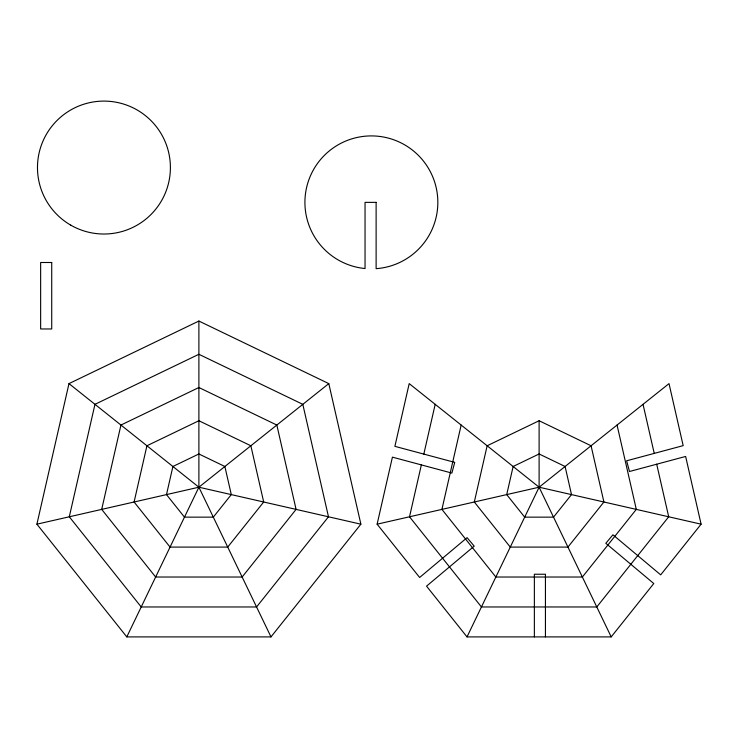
<?xml version="1.0" encoding="UTF-8"?>
<svg xmlns="http://www.w3.org/2000/svg" width="738" height="738" viewBox="0 0 738 738"><rect width="100%" height="100%" fill="white"/><g stroke="black" fill="none" stroke-linecap="round" stroke-linejoin="round"><path stroke-width="1.11" d="M36.9 524.183L68.985 383.612L198.891 321.048L328.797 383.612L360.882 524.183L270.984 636.903L126.798 636.903L36.9 524.183L198.891 487.209L328.797 383.612M377.118 524.183L392.422 457.145L451.868 473.076L454.737 462.375L394.885 446.342L409.203 383.612L539.109 487.209L701.1 524.183L660.685 574.865L612.937 534.801L605.815 543.288L653.776 583.527L611.202 636.903L467.016 636.903L426.546 586.147L474.211 546.148L467.089 537.661L419.636 577.485L377.118 524.183L539.109 487.209L669.015 383.612L683.176 445.641L626.617 460.798L629.486 471.499L685.639 456.453L701.1 524.183M421.361 464.903L409.516 516.784L481.434 606.968L596.784 606.968L630.833 564.275M423.824 454.091L435.189 404.332M461.167 425.051L441.914 509.386L495.853 577.024L582.365 577.024L636.304 509.386L617.051 425.051M126.798 636.903L198.891 487.209L198.891 321.048M467.016 636.903L539.109 487.209L539.109 420.743L487.145 445.77L474.313 501.997L510.272 547.089L567.946 547.089L603.905 501.997L591.073 445.77L539.109 420.743M630.962 564.109L668.702 516.784L656.7 464.202M68.985 383.612L198.891 487.209L360.882 524.183M539.109 487.209L611.202 636.903M198.891 487.209L270.984 636.903M643.038 404.332L654.237 453.4M545.437 636.903L545.437 574.238L534.367 574.238L534.367 636.903M94.962 404.332L69.298 516.784L141.216 606.968L256.566 606.968L328.484 516.784L302.811 404.332L198.891 354.286L94.962 404.332M120.949 425.051L101.696 509.386L155.635 577.024L242.147 577.024L296.086 509.386L276.833 425.051L198.891 387.515L120.949 425.051M146.927 445.77L134.095 501.997L170.054 547.089L227.728 547.089L263.687 501.997L250.855 445.77L198.891 420.743L146.927 445.77M172.904 466.49L166.493 494.598L184.472 517.144L213.31 517.144L231.289 494.598L224.869 466.49L198.891 453.971L172.904 466.49M513.131 466.49L506.711 494.598L524.69 517.144L553.528 517.144L571.507 494.598L565.096 466.49L539.109 453.971L513.131 466.49M376.122 202.369L365.042 202.369L365.042 268.531A66.466 66.466 0 0 1 315.181 166.88A66.466 66.466 0 0 1 428.4 168.227A66.466 66.466 0 0 1 376.122 268.66L376.122 202.369M51.725 262.497L40.645 262.497L40.645 328.964L51.725 328.964L51.725 262.497M70.71 225.118A66.466 66.466 0 0 0 170.404 167.554A66.466 66.466 0 0 0 70.71 109.999A66.466 66.466 0 0 0 70.71 225.118"/></g></svg>
